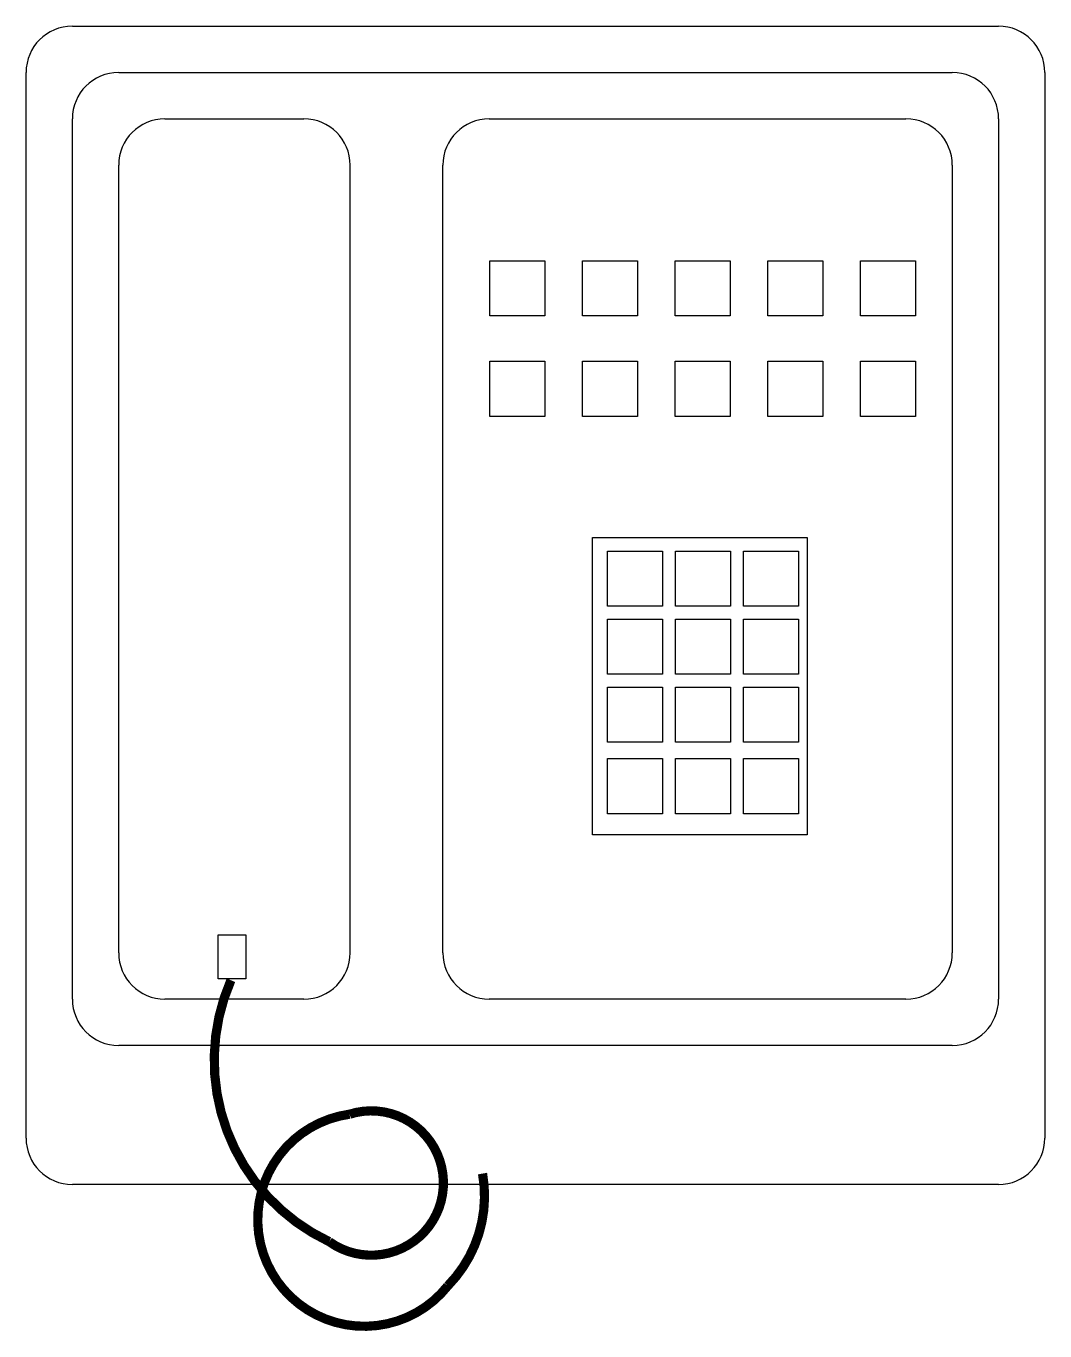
# Model space of a CAD drawing. Extents: x 19.894 to 20.114, y 12.478 to 12.76.
import ezdxf

# ---------------------------------------------------------------- set-up
doc = ezdxf.new("R2010")
doc.units = 0
doc.header["$LTSCALE"] = 0.75
doc.layers.get('0').update_dxf_attribs({"linetype": 'CONTINUOUS'})

msp = doc.modelspace()

# ---------------------------------------------------------------- linework, layer by layer
at = {"color": 0}
for p, q in [((19.90412, 12.75951), (20.10412, 12.75951)), ((19.89412, 12.51951), (19.89412, 12.74951)), ((19.91412, 12.74951), (20.09412, 12.74951)), ((20.11412, 12.74951), (20.11412, 12.51951)), ((19.90412, 12.54951), (19.90412, 12.73951)), ((19.92412, 12.73951), (19.95412, 12.73951)), ((19.99412, 12.73951), (20.08412, 12.73951)), ((20.10412, 12.73951), (20.10412, 12.54951)), ((19.91412, 12.55951), (19.91412, 12.72951)), ((19.96412, 12.55951), (19.96412, 12.72951)), ((19.98412, 12.55951), (19.98412, 12.72951)), ((20.09412, 12.72951), (20.09412, 12.55951)), ((20.01644, 12.58499), (20.01644, 12.64915)), ((20.01644, 12.64915), (20.0628, 12.64915)), ((20.0628, 12.64915), (20.0628, 12.58499)), ((20.0628, 12.58499), (20.01644, 12.58499)), ((19.95412, 12.54951), (19.92412, 12.54951)), ((20.08412, 12.54951), (19.99412, 12.54951)), ((20.09412, 12.53951), (19.91412, 12.53951)), ((20.10412, 12.50951), (19.90412, 12.50951))]:
    msp.add_line(p, q, dxfattribs=at)
for points in [[(19.99427, 12.70885), (20.00615, 12.70885), (20.00615, 12.69696), (19.99427, 12.69696)], [(20.01427, 12.70885), (20.02615, 12.70885), (20.02615, 12.69696), (20.01427, 12.69696)], [(20.03427, 12.70885), (20.04615, 12.70885), (20.04615, 12.69696), (20.03427, 12.69696)], [(20.05427, 12.70885), (20.06615, 12.70885), (20.06615, 12.69696), (20.05427, 12.69696)], [(20.07427, 12.70885), (20.08615, 12.70885), (20.08615, 12.69696), (20.07427, 12.69696)], [(19.99427, 12.68716), (20.00615, 12.68716), (20.00615, 12.67527), (19.99427, 12.67527)], [(20.01427, 12.68716), (20.02615, 12.68716), (20.02615, 12.67527), (20.01427, 12.67527)], [(20.03427, 12.68716), (20.04615, 12.68716), (20.04615, 12.67527), (20.03427, 12.67527)], [(20.05427, 12.68716), (20.06615, 12.68716), (20.06615, 12.67527), (20.05427, 12.67527)], [(20.07427, 12.68716), (20.08615, 12.68716), (20.08615, 12.67527), (20.07427, 12.67527)], [(20.01969, 12.64622), (20.03157, 12.64622), (20.03157, 12.63433), (20.01969, 12.63433)], [(20.03437, 12.64622), (20.04625, 12.64622), (20.04625, 12.63433), (20.03437, 12.63433)], [(20.04906, 12.64622), (20.06094, 12.64622), (20.06094, 12.63433), (20.04906, 12.63433)], [(20.01969, 12.63154), (20.03157, 12.63154), (20.03157, 12.61965), (20.01969, 12.61965)], [(20.03437, 12.63154), (20.04625, 12.63154), (20.04625, 12.61965), (20.03437, 12.61965)], [(20.04906, 12.63154), (20.06094, 12.63154), (20.06094, 12.61965), (20.04906, 12.61965)], [(20.01969, 12.61686), (20.03157, 12.61686), (20.03157, 12.60497), (20.01969, 12.60497)], [(20.03437, 12.61686), (20.04625, 12.61686), (20.04625, 12.60497), (20.03437, 12.60497)], [(20.04906, 12.61686), (20.06094, 12.61686), (20.06094, 12.60497), (20.04906, 12.60497)], [(20.01969, 12.60141), (20.03157, 12.60141), (20.03157, 12.58952), (20.01969, 12.58952)], [(20.03437, 12.60141), (20.04625, 12.60141), (20.04625, 12.58952), (20.03437, 12.58952)], [(20.04906, 12.60141), (20.06094, 12.60141), (20.06094, 12.58952), (20.04906, 12.58952)], [(19.9356, 12.5539), (19.9356, 12.5634), (19.94155, 12.5634), (19.94155, 12.5539)]]:
    msp.add_lwpolyline(points, close=True, dxfattribs=at)
at = {"color": 0, "const_width": 0.00199}
msp.add_lwpolyline([(19.93836, 12.55359, 0.40574), (19.95957, 12.49717, 1.618522), (19.96399, 12.52468, 1.478802), (19.98518, 12.48762, 0.24273), (19.99269, 12.51186, 0.24273)], format="xyb", dxfattribs=at)
at = {"color": 0}
for centre, start, end in [((19.90412, 12.74951), 90, 180), ((20.10412, 12.74951), 0, 90), ((19.91412, 12.73951), 90, 180), ((20.09412, 12.73951), 0, 90), ((19.92412, 12.72951), 90, 180), ((19.95412, 12.72951), 360, 90), ((19.99412, 12.72951), 90, 180), ((20.08412, 12.72951), 0, 90), ((19.92412, 12.55951), 180, 270), ((19.95412, 12.55951), 270, 360), ((19.99412, 12.55951), 180, 270), ((20.08412, 12.55951), 270, 0), ((19.91412, 12.54951), 180, 270), ((20.09412, 12.54951), 270, 0), ((19.90412, 12.51951), 180, 270), ((20.10412, 12.51951), 270, 0)]:
    msp.add_arc(centre, 0.01, start, end, dxfattribs=at)

doc.saveas('drawing.dxf')
